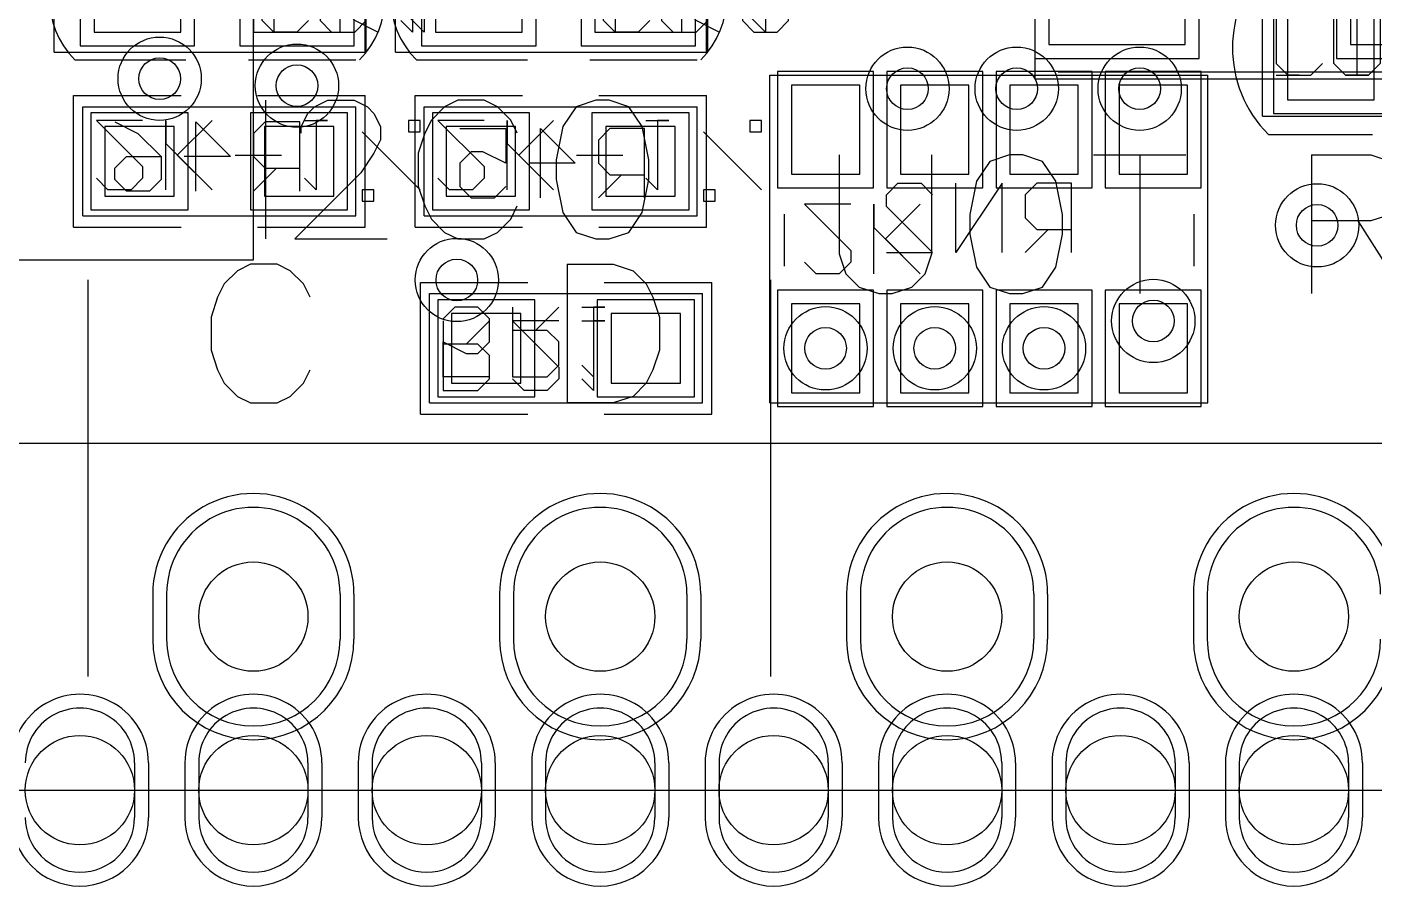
# Model space of a CAD drawing. Header units: millimetres. Extents: x 40.7 to 137.6, y 57.5 to 86.7.
# Drawn here: x 65.65 to 75.52, y 57.46 to 63.75 of the extents above; entities that cross this region are included whole.
import ezdxf

# ---------------------------------------------------------------- set-up
doc = ezdxf.new("R2010")
doc.units = ezdxf.units.MM
for name, color, linetype in [('BottomOverlay', 54, 'Continuous'), ('BottomPaste', 16, 'Continuous'), ('BottomSolder', 6, 'Continuous'), ('DrillDrawing', 1, 'Continuous'), ('Mechanical1', 6, 'Continuous'), ('Mechanical13', 56, 'Continuous'), ('Mechanical14', 56, 'Continuous'), ('Mechanical15', 56, 'Continuous'), ('Mechanical16', 56, 'Continuous'), ('MultiLayer', 9, 'Continuous'), ('PadHoleLayer', 156, 'Continuous'), ('TopOverlay', 2, 'Continuous'), ('TopPaste', 8, 'Continuous'), ('TopSolder', 216, 'Continuous'), ('ViaHoleLayer', 16, 'Continuous')]:
    doc.layers.add(name, color=color, linetype=linetype)

# ---------------------------------------------------------------- blocks, each defined once
blk = doc.blocks.new('SIP30_15_1_27_3')
at = {"layer": 'BottomSolder'}
for p, q in [((14.5034, 0.165), (14.5034, -0.165)), ((15.9766, 0.165), (15.9766, -0.165)), ((17.0434, 0.165), (17.0434, -0.165)), ((18.5166, 0.165), (18.5166, -0.165)), ((19.5834, 0.165), (19.5834, -0.165)), ((21.0566, 0.165), (21.0566, -0.165)), ((22.1234, 0.165), (22.1234, -0.165)), ((14.4716, -1.07), (14.4716, -1.47)), ((14.7384, -1.07), (14.7384, -1.47)), ((15.7416, -1.07), (15.7416, -1.47)), ((16.0084, -1.07), (16.0084, -1.47)), ((17.0116, -1.07), (17.0116, -1.47)), ((17.2784, -1.07), (17.2784, -1.47)), ((18.2816, -1.07), (18.2816, -1.47)), ((18.5484, -1.07), (18.5484, -1.47)), ((19.5516, -1.07), (19.5516, -1.47)), ((19.8184, -1.07), (19.8184, -1.47)), ((20.8216, -1.07), (20.8216, -1.47)), ((21.0884, -1.07), (21.0884, -1.47)), ((22.0916, -1.07), (22.0916, -1.47)), ((22.3584, -1.07), (22.3584, -1.47)), ((23.3616, -1.07), (23.3616, -1.47))]:
    blk.add_line(p, q, dxfattribs=at)
for centre, radius, start, end in [((15.24, 0.165), 0.7366, 360, 180), ((17.78, 0.165), 0.7366, 360, 180), ((20.32, 0.165), 0.7366, 360, 180), ((22.86, 0.165), 0.7366, 360, 180), ((15.24, -0.165), 0.7366, 180, 360), ((17.78, -0.165), 0.7366, 180, 360), ((20.32, -0.165), 0.7366, 180, 360), ((22.86, -0.165), 0.7366, 180, 360), ((13.97, -1.07), 0.5016, 360, 180), ((15.24, -1.07), 0.5016, 360, 180), ((16.51, -1.07), 0.5016, 360, 180), ((17.78, -1.07), 0.5016, 360, 180), ((19.05, -1.07), 0.5016, 360, 180), ((20.32, -1.07), 0.5016, 360, 180), ((21.59, -1.07), 0.5016, 360, 180), ((22.86, -1.07), 0.5016, 360, 180), ((13.97, -1.47), 0.5016, 180, 360), ((15.24, -1.47), 0.5016, 180, 360), ((16.51, -1.47), 0.5016, 180, 360), ((17.78, -1.47), 0.5016, 180, 360), ((19.05, -1.47), 0.5016, 180, 360), ((20.32, -1.47), 0.5016, 180, 360), ((21.59, -1.47), 0.5016, 180, 360), ((22.86, -1.47), 0.5016, 180, 360)]:
    blk.add_arc(centre, radius, start, end, dxfattribs=at)
at = {"layer": 'MultiLayer'}
for p, q in [((14.605, 0.165), (14.605, -0.165)), ((15.875, 0.165), (15.875, -0.165)), ((17.145, 0.165), (17.145, -0.165)), ((18.415, 0.165), (18.415, -0.165)), ((19.685, 0.165), (19.685, -0.165)), ((20.955, 0.165), (20.955, -0.165)), ((22.225, 0.165), (22.225, -0.165)), ((14.37, -1.07), (14.37, -1.47)), ((14.84, -1.07), (14.84, -1.47)), ((15.64, -1.07), (15.64, -1.47)), ((16.11, -1.07), (16.11, -1.47)), ((16.91, -1.07), (16.91, -1.47)), ((17.38, -1.07), (17.38, -1.47)), ((18.18, -1.07), (18.18, -1.47)), ((18.65, -1.07), (18.65, -1.47)), ((19.45, -1.07), (19.45, -1.47)), ((19.92, -1.07), (19.92, -1.47)), ((20.72, -1.07), (20.72, -1.47)), ((21.19, -1.07), (21.19, -1.47)), ((21.99, -1.07), (21.99, -1.47)), ((22.46, -1.07), (22.46, -1.47)), ((23.26, -1.07), (23.26, -1.47))]:
    blk.add_line(p, q, dxfattribs=at)
for centre, radius, start, end in [((15.24, 0.165), 0.635, 360, 180), ((17.78, 0.165), 0.635, 360, 180), ((20.32, 0.165), 0.635, 360, 180), ((22.86, 0.165), 0.635, 360, 180), ((15.24, -0.165), 0.635, 180, 360), ((17.78, -0.165), 0.635, 180, 360), ((20.32, -0.165), 0.635, 180, 360), ((22.86, -0.165), 0.635, 180, 360), ((13.97, -1.07), 0.4, 360, 180), ((15.24, -1.07), 0.4, 360, 180), ((16.51, -1.07), 0.4, 360, 180), ((17.78, -1.07), 0.4, 360, 180), ((19.05, -1.07), 0.4, 360, 180), ((20.32, -1.07), 0.4, 360, 180), ((21.59, -1.07), 0.4, 360, 180), ((22.86, -1.07), 0.4, 360, 180), ((13.97, -1.47), 0.4, 180, 360), ((15.24, -1.47), 0.4, 180, 360), ((16.51, -1.47), 0.4, 180, 360), ((17.78, -1.47), 0.4, 180, 360), ((19.05, -1.47), 0.4, 180, 360), ((20.32, -1.47), 0.4, 180, 360), ((21.59, -1.47), 0.4, 180, 360), ((22.86, -1.47), 0.4, 180, 360)]:
    blk.add_arc(centre, radius, start, end, dxfattribs=at)
at = {"layer": 'PadHoleLayer'}
for centre in [(15.24, 0), (17.78, 0), (20.32, 0), (22.86, 0), (13.97, -1.27), (15.24, -1.27), (16.51, -1.27), (17.78, -1.27), (19.05, -1.27), (20.32, -1.27), (21.59, -1.27), (22.86, -1.27)]:
    blk.add_circle(centre, 0.4, dxfattribs=at)
at = {"layer": 'TopOverlay'}
for p, q in [((-1.27, 1.27), (37, 1.27)), ((-1.27, -1.27), (37, -1.27))]:
    blk.add_line(p, q, dxfattribs=at)
at = {"layer": 'TopSolder'}
for p, q in [((14.5034, 0.165), (14.5034, -0.165)), ((15.9766, 0.165), (15.9766, -0.165)), ((17.0434, 0.165), (17.0434, -0.165)), ((18.5166, 0.165), (18.5166, -0.165)), ((19.5834, 0.165), (19.5834, -0.165)), ((21.0566, 0.165), (21.0566, -0.165)), ((22.1234, 0.165), (22.1234, -0.165)), ((14.4716, -1.07), (14.4716, -1.47)), ((14.7384, -1.07), (14.7384, -1.47)), ((15.7416, -1.07), (15.7416, -1.47)), ((16.0084, -1.07), (16.0084, -1.47)), ((17.0116, -1.07), (17.0116, -1.47)), ((17.2784, -1.07), (17.2784, -1.47)), ((18.2816, -1.07), (18.2816, -1.47)), ((18.5484, -1.07), (18.5484, -1.47)), ((19.5516, -1.07), (19.5516, -1.47)), ((19.8184, -1.07), (19.8184, -1.47)), ((20.8216, -1.07), (20.8216, -1.47)), ((21.0884, -1.07), (21.0884, -1.47)), ((22.0916, -1.07), (22.0916, -1.47)), ((22.3584, -1.07), (22.3584, -1.47)), ((23.3616, -1.07), (23.3616, -1.47))]:
    blk.add_line(p, q, dxfattribs=at)
for centre, radius, start, end in [((15.24, 0.165), 0.7366, 360, 180), ((17.78, 0.165), 0.7366, 360, 180), ((20.32, 0.165), 0.7366, 360, 180), ((22.86, 0.165), 0.7366, 360, 180), ((15.24, -0.165), 0.7366, 180, 360), ((17.78, -0.165), 0.7366, 180, 360), ((20.32, -0.165), 0.7366, 180, 360), ((22.86, -0.165), 0.7366, 180, 360), ((13.97, -1.07), 0.5016, 360, 180), ((15.24, -1.07), 0.5016, 360, 180), ((16.51, -1.07), 0.5016, 360, 180), ((17.78, -1.07), 0.5016, 360, 180), ((19.05, -1.07), 0.5016, 360, 180), ((20.32, -1.07), 0.5016, 360, 180), ((21.59, -1.07), 0.5016, 360, 180), ((22.86, -1.07), 0.5016, 360, 180), ((13.97, -1.47), 0.5016, 180, 360), ((15.24, -1.47), 0.5016, 180, 360), ((16.51, -1.47), 0.5016, 180, 360), ((17.78, -1.47), 0.5016, 180, 360), ((19.05, -1.47), 0.5016, 180, 360), ((20.32, -1.47), 0.5016, 180, 360), ((21.59, -1.47), 0.5016, 180, 360), ((22.86, -1.47), 0.5016, 180, 360)]:
    blk.add_arc(centre, radius, start, end, dxfattribs=at)
blk = doc.blocks.new('0402C_B_40')
at = {"layer": 'BottomOverlay'}
for p, q in [((0.3556, 0.4572), (-0.4318, 0.4572)), ((1.6256, 0.4572), (0.8128, 0.4572)), ((0.3302, -0.4572), (-0.4572, -0.4572)), ((1.6256, -0.4572), (0.8128, -0.4572))]:
    blk.add_line(p, q, dxfattribs=at)
for centre, start, end in [((0, 0), 135, 225), ((1.1684, 0), 315, 45)]:
    blk.add_arc(centre, 0.6466, start, end, dxfattribs=at)
at = {"layer": 'BottomPaste'}
for p, q in [((-0.3175, 0.254), (-0.3175, -0.254)), ((0.3175, 0.254), (-0.3175, 0.254)), ((0.3175, -0.254), (0.3175, 0.254)), ((0.8509, 0.254), (0.8509, -0.254)), ((1.4859, 0.254), (0.8509, 0.254)), ((1.4859, -0.254), (1.4859, 0.254)), ((-0.3175, -0.254), (0.3175, -0.254)), ((0.8509, -0.254), (1.4859, -0.254))]:
    blk.add_line(p, q, dxfattribs=at)
at = {"layer": 'BottomSolder'}
for p, q in [((-0.4191, 0.3556), (-0.4191, -0.3556)), ((0.4191, 0.3556), (-0.4191, 0.3556)), ((0.4191, -0.3556), (0.4191, 0.3556)), ((0.7493, 0.3556), (0.7493, -0.3556)), ((1.5875, 0.3556), (0.7493, 0.3556)), ((1.5875, -0.3556), (1.5875, 0.3556)), ((-0.4191, -0.3556), (0.4191, -0.3556)), ((0.7493, -0.3556), (1.5875, -0.3556))]:
    blk.add_line(p, q, dxfattribs=at)
at = {"layer": 'Mechanical14'}
for p, q in [((1.778, 0.4), (-0.508, 0.4)), ((-0.508, 0.4), (-0.508, -0.4)), ((1.778, 0.4), (1.778, -0.4)), ((-1.0156, 0.2538), (-1.1002, 0.1692)), ((-0.8463, 0.2538), (-1.0156, 0.2538)), ((-0.7617, 0.1692), (-0.8463, 0.2538)), ((-0.5924, 0.2538), (-0.4231, 0.1692)), ((-0.0846, 0.1692), (0.0001, 0.2538)), ((0.0001, 0.2538), (0.1694, 0.2538)), ((0.1694, 0.2538), (0.254, 0.1692)), ((-1.1002, 0.1692), (-1.1002, -0.1694)), ((-0.7617, -0.1694), (-0.7617, 0.1692)), ((-0.4231, 0.1692), (-0.2538, -0.0001)), ((0.254, 0.1692), (0.254, -0.1694)), ((-0.5924, -0.0847), (-0.5078, -0.0001)), ((-0.5924, -0.1694), (-0.5924, -0.0847)), ((-0.5078, -0.0001), (-0.2538, -0.0001)), ((-0.2538, -0.0001), (-0.2538, -0.1694)), ((-1.1002, -0.1694), (-1.0156, -0.254)), ((-0.8463, -0.254), (-0.7617, -0.1694)), ((-0.5078, -0.254), (-0.5924, -0.1694)), ((-0.2538, -0.1694), (-0.3385, -0.254)), ((0.0001, -0.254), (-0.0846, -0.1694)), ((0.254, -0.1694), (0.1694, -0.254)), ((-1.0156, -0.254), (-0.8463, -0.254)), ((-0.3385, -0.254), (-0.5078, -0.254)), ((0.1694, -0.254), (0.0001, -0.254)), ((1.778, -0.4), (-0.508, -0.4))]:
    blk.add_line(p, q, dxfattribs=at)
at = {"layer": 'Mechanical16'}
for p, q in [((-0.5, 0.4), (-0.5, -0.4)), ((1.778, 0.4), (-0.5, 0.4)), ((1.778, 0.4), (1.778, -0.4)), ((-0.931, -0.254), (-0.931, 0.2538)), ((-0.931, 0.2538), (-0.677, -0.0001)), ((-0.4231, 0.2538), (-0.5078, 0.1692)), ((-0.2538, 0.2538), (-0.4231, 0.2538)), ((-0.1692, 0.1692), (-0.2538, 0.2538)), ((0.1694, -0.254), (0.1694, 0.2538)), ((0.1694, 0.2538), (0.254, 0.1692)), ((-0.5078, 0.1692), (-0.5078, -0.1694)), ((-0.1692, -0.1694), (-0.1692, 0.1692)), ((-0.677, -0.0001), (-1.0156, -0.0001)), ((-0.5078, -0.1694), (-0.4231, -0.254)), ((-0.2538, -0.254), (-0.1692, -0.1694)), ((-0.4231, -0.254), (-0.2538, -0.254)), ((0.254, -0.254), (0.0847, -0.254)), ((0.0847, -0.254), (0.1694, -0.254)), ((1.778, -0.4), (-0.5, -0.4))]:
    blk.add_line(p, q, dxfattribs=at)
blk = doc.blocks.new('0402C_B_41')
at = {"layer": 'BottomOverlay'}
for p, q in [((0.3556, 0.4572), (-0.4318, 0.4572)), ((1.6256, 0.4572), (0.8128, 0.4572)), ((0.3302, -0.4572), (-0.4572, -0.4572)), ((1.6256, -0.4572), (0.8128, -0.4572))]:
    blk.add_line(p, q, dxfattribs=at)
for centre, start, end in [((0, 0), 135, 225), ((1.1684, 0), 315, 45)]:
    blk.add_arc(centre, 0.6466, start, end, dxfattribs=at)
at = {"layer": 'BottomPaste'}
for p, q in [((-0.3175, 0.254), (-0.3175, -0.254)), ((0.3175, 0.254), (-0.3175, 0.254)), ((0.3175, -0.254), (0.3175, 0.254)), ((0.8509, 0.254), (0.8509, -0.254)), ((1.4859, 0.254), (0.8509, 0.254)), ((1.4859, -0.254), (1.4859, 0.254)), ((-0.3175, -0.254), (0.3175, -0.254)), ((0.8509, -0.254), (1.4859, -0.254))]:
    blk.add_line(p, q, dxfattribs=at)
at = {"layer": 'BottomSolder'}
for p, q in [((-0.4191, 0.3556), (-0.4191, -0.3556)), ((0.4191, 0.3556), (-0.4191, 0.3556)), ((0.4191, -0.3556), (0.4191, 0.3556)), ((0.7493, 0.3556), (0.7493, -0.3556)), ((1.5875, 0.3556), (0.7493, 0.3556)), ((1.5875, -0.3556), (1.5875, 0.3556)), ((-0.4191, -0.3556), (0.4191, -0.3556)), ((0.7493, -0.3556), (1.5875, -0.3556))]:
    blk.add_line(p, q, dxfattribs=at)
at = {"layer": 'Mechanical14'}
for p, q in [((-0.508, 0.4), (-0.508, -0.4)), ((1.778, 0.4), (-0.508, 0.4)), ((1.778, 0.4), (1.778, -0.4)), ((-0.8463, -0.254), (-0.8463, 0.2538)), ((-0.8463, 0.2538), (-0.7617, 0.1692)), ((-0.5924, 0.2538), (-0.4231, 0.1692)), ((-0.0846, 0.1692), (0.0001, 0.2538)), ((0.0001, 0.2538), (0.1694, 0.2538)), ((0.1694, 0.2538), (0.254, 0.1692)), ((-0.4231, 0.1692), (-0.2538, -0.0001)), ((0.254, 0.1692), (0.254, -0.1694)), ((-0.5924, -0.0847), (-0.5078, -0.0001)), ((-0.5924, -0.1694), (-0.5924, -0.0847)), ((-0.5078, -0.0001), (-0.2538, -0.0001)), ((-0.2538, -0.0001), (-0.2538, -0.1694)), ((-0.5078, -0.254), (-0.5924, -0.1694)), ((-0.2538, -0.1694), (-0.3385, -0.254)), ((0.0001, -0.254), (-0.0846, -0.1694)), ((0.254, -0.1694), (0.1694, -0.254)), ((-0.7617, -0.254), (-0.9309, -0.254)), ((-0.9309, -0.254), (-0.8463, -0.254)), ((-0.3385, -0.254), (-0.5078, -0.254)), ((0.1694, -0.254), (0.0001, -0.254)), ((1.778, -0.4), (-0.508, -0.4))]:
    blk.add_line(p, q, dxfattribs=at)
at = {"layer": 'Mechanical16'}
for p, q in [((1.778, 0.4), (-0.5, 0.4)), ((-0.5, 0.4), (-0.5, -0.4)), ((1.778, 0.4), (1.778, -0.4)), ((-0.931, -0.254), (-0.931, 0.2538)), ((-0.931, 0.2538), (-0.677, -0.0001)), ((-0.4231, 0.2538), (-0.5078, 0.1692)), ((-0.2538, 0.2538), (-0.4231, 0.2538)), ((-0.1692, 0.1692), (-0.2538, 0.2538)), ((0.1694, -0.254), (0.1694, 0.2538)), ((0.1694, 0.2538), (0.254, 0.1692)), ((-0.5078, 0.1692), (-0.5078, -0.1694)), ((-0.1692, -0.1694), (-0.1692, 0.1692)), ((-0.677, -0.0001), (-1.0156, -0.0001)), ((-0.5078, -0.1694), (-0.4231, -0.254)), ((-0.2538, -0.254), (-0.1692, -0.1694)), ((-0.4231, -0.254), (-0.2538, -0.254)), ((0.254, -0.254), (0.0847, -0.254)), ((0.0847, -0.254), (0.1694, -0.254)), ((1.778, -0.4), (-0.5, -0.4))]:
    blk.add_line(p, q, dxfattribs=at)
blk = doc.blocks.new('0402R_B_53')
at = {"layer": 'BottomOverlay'}
for p, q in [((-1.0668, -0.4826), (-1.0668, 0.4826)), ((-1.0668, 0.4826), (-0.2794, 0.4826)), ((0.2794, 0.4826), (1.0668, 0.4826)), ((1.0668, -0.4826), (1.0668, 0.4826)), ((-1.0668, -0.4826), (-0.2794, -0.4826)), ((0.2794, -0.4826), (1.0668, -0.4826))]:
    blk.add_line(p, q, dxfattribs=at)
at = {"layer": 'BottomPaste'}
for p, q in [((-0.8382, 0.254), (-0.8382, -0.254)), ((-0.3302, 0.254), (-0.8382, 0.254)), ((-0.3302, -0.254), (-0.3302, 0.254)), ((0.3302, 0.254), (0.3302, -0.254)), ((0.8382, 0.254), (0.3302, 0.254)), ((0.8382, -0.254), (0.8382, 0.254)), ((-0.8382, -0.254), (-0.3302, -0.254)), ((0.3302, -0.254), (0.8382, -0.254))]:
    blk.add_line(p, q, dxfattribs=at)
at = {"layer": 'BottomSolder'}
for p, q in [((-0.9398, 0.3556), (-0.9398, -0.3556)), ((-0.2286, 0.3556), (-0.9398, 0.3556)), ((-0.2286, -0.3556), (-0.2286, 0.3556)), ((0.2286, 0.3556), (0.2286, -0.3556)), ((0.9398, 0.3556), (0.2286, 0.3556)), ((0.9398, -0.3556), (0.9398, 0.3556)), ((-0.9398, -0.3556), (-0.2286, -0.3556)), ((0.2286, -0.3556), (0.9398, -0.3556))]:
    blk.add_line(p, q, dxfattribs=at)
at = {"layer": 'Mechanical14'}
for p, q in [((-1, 0.4), (1, 0.4)), ((-1, -0.4), (-1, 0.4)), ((1, -0.4), (1, 0.4)), ((-0.74, 0.2394), (-0.4015, 0.2394)), ((-0.4015, 0.2394), (-0.4015, -0.0145)), ((-0.1475, -0.2684), (-0.1475, 0.2394)), ((-0.1475, 0.2394), (0.1064, -0.0145)), ((0.3603, 0.2394), (0.2756, 0.1548)), ((0.6142, 0.2394), (0.3603, 0.2394)), ((0.6142, -0.2684), (0.6142, 0.2394)), ((0.2756, 0.1548), (0.2756, -0.0145)), ((-0.6554, 0.0702), (-0.74, -0.0145)), ((-0.5707, 0.0702), (-0.6554, 0.0702)), ((-0.4015, -0.0145), (-0.5707, 0.0702)), ((-0.74, -0.0145), (-0.74, -0.1838)), ((0.1064, -0.0145), (-0.2322, -0.0145)), ((0.2756, -0.0145), (0.3603, -0.0991)), ((-0.74, -0.1838), (-0.6554, -0.2684)), ((-0.4861, -0.2684), (-0.4015, -0.1838)), ((0.4449, -0.0991), (0.2756, -0.2684)), ((0.3603, -0.0991), (0.6142, -0.0991)), ((-0.6554, -0.2684), (-0.4861, -0.2684)), ((-1, -0.4), (1, -0.4))]:
    blk.add_line(p, q, dxfattribs=at)
at = {"layer": 'Mechanical16'}
for p, q in [((-1, -0.4), (-1, 0.4)), ((-1, 0.4), (1, 0.4)), ((1, -0.4), (1, 0.4)), ((-0.5614, 0.3), (-0.9, 0.3)), ((-0.9, 0.3), (-0.5614, -0.0386)), ((-0.3922, -0.2078), (-0.3922, 0.3)), ((-0.3922, 0.3), (-0.3922, 0.1307)), ((-0.3075, 0.0461), (-0.0536, 0.3)), ((0.6235, 0.3), (0.7928, 0.3)), ((0.7928, 0.3), (0.7081, 0.3)), ((0.7081, 0.3), (0.7081, -0.2078)), ((1.3853, 0.3), (1.3853, 0.2154)), ((1.4699, 0.3), (1.3853, 0.3)), ((1.4699, 0.2154), (1.4699, 0.3)), ((1.0467, 0.2154), (1.4699, -0.2078)), ((1.3853, 0.2154), (1.4699, 0.2154)), ((-0.3922, 0.1307), (-0.0536, -0.2078)), ((-0.0536, -0.2078), (-0.3075, 0.0461)), ((0.1157, 0.0461), (0.4542, 0.0461)), ((-0.5614, -0.0386), (-0.5614, -0.1232)), ((-0.8154, -0.2078), (-0.9, -0.1232)), ((-0.5614, -0.1232), (-0.6461, -0.2078)), ((0.7081, -0.2078), (0.6235, -0.1232)), ((-0.6461, -0.2078), (-0.8154, -0.2078)), ((1.0467, -0.2078), (1.0467, -0.2925)), ((1.1313, -0.2078), (1.0467, -0.2078)), ((1.0467, -0.2925), (1.1313, -0.2925)), ((1.1313, -0.2925), (1.1313, -0.2078)), ((-1, -0.4), (1, -0.4))]:
    blk.add_line(p, q, dxfattribs=at)
blk = doc.blocks.new('0402R_B_54')
at = {"layer": 'BottomOverlay'}
for p, q in [((-1.0668, 0.4826), (-0.2794, 0.4826)), ((-1.0668, -0.4826), (-1.0668, 0.4826)), ((0.2794, 0.4826), (1.0668, 0.4826)), ((1.0668, -0.4826), (1.0668, 0.4826)), ((-1.0668, -0.4826), (-0.2794, -0.4826)), ((0.2794, -0.4826), (1.0668, -0.4826))]:
    blk.add_line(p, q, dxfattribs=at)
at = {"layer": 'BottomPaste'}
for p, q in [((-0.8382, 0.254), (-0.8382, -0.254)), ((-0.3302, 0.254), (-0.8382, 0.254)), ((-0.3302, -0.254), (-0.3302, 0.254)), ((0.3302, 0.254), (0.3302, -0.254)), ((0.8382, 0.254), (0.3302, 0.254)), ((0.8382, -0.254), (0.8382, 0.254)), ((-0.8382, -0.254), (-0.3302, -0.254)), ((0.3302, -0.254), (0.8382, -0.254))]:
    blk.add_line(p, q, dxfattribs=at)
at = {"layer": 'BottomSolder'}
for p, q in [((-0.9398, 0.3556), (-0.9398, -0.3556)), ((-0.2286, 0.3556), (-0.9398, 0.3556)), ((-0.2286, -0.3556), (-0.2286, 0.3556)), ((0.2286, 0.3556), (0.2286, -0.3556)), ((0.9398, 0.3556), (0.2286, 0.3556)), ((0.9398, -0.3556), (0.9398, 0.3556)), ((-0.9398, -0.3556), (-0.2286, -0.3556)), ((0.2286, -0.3556), (0.9398, -0.3556))]:
    blk.add_line(p, q, dxfattribs=at)
at = {"layer": 'Mechanical14'}
for p, q in [((-1, -0.4), (-1, 0.4)), ((-1, 0.4), (1, 0.4)), ((1, -0.4), (1, 0.4)), ((-0.765, 0.2894), (-0.5957, 0.2048)), ((-0.5957, 0.2048), (-0.4265, 0.0355)), ((-0.1725, -0.2184), (-0.1725, 0.2894)), ((-0.1725, 0.2894), (0.0814, 0.0355)), ((0.3353, 0.2894), (0.2506, 0.2048)), ((0.2506, 0.2048), (0.2506, 0.0355)), ((0.5892, 0.2894), (0.3353, 0.2894)), ((0.5892, -0.2184), (0.5892, 0.2894)), ((-0.765, -0.0491), (-0.6804, 0.0355)), ((-0.6804, 0.0355), (-0.4265, 0.0355)), ((-0.4265, 0.0355), (-0.4265, -0.1338)), ((0.0814, 0.0355), (-0.2572, 0.0355)), ((0.2506, 0.0355), (0.3353, -0.0491)), ((-0.765, -0.1338), (-0.765, -0.0491)), ((0.4199, -0.0491), (0.2506, -0.2184)), ((0.3353, -0.0491), (0.5892, -0.0491)), ((-0.6804, -0.2184), (-0.765, -0.1338)), ((-0.4265, -0.1338), (-0.5111, -0.2184)), ((-0.5111, -0.2184), (-0.6804, -0.2184)), ((-1, -0.4), (1, -0.4))]:
    blk.add_line(p, q, dxfattribs=at)
at = {"layer": 'Mechanical16'}
for p, q in [((-1, 0.4), (1, 0.4)), ((-1, -0.4), (-1, 0.4)), ((1, -0.4), (1, 0.4)), ((-0.5614, 0.3), (-0.9, 0.3)), ((-0.9, 0.3), (-0.5614, -0.0386)), ((-0.3922, -0.2078), (-0.3922, 0.3)), ((-0.3922, 0.3), (-0.3922, 0.1307)), ((-0.3075, 0.0461), (-0.0536, 0.3)), ((0.6235, 0.3), (0.7928, 0.3)), ((0.7928, 0.3), (0.7081, 0.3)), ((0.7081, 0.3), (0.7081, -0.2078)), ((1.3853, 0.3), (1.3853, 0.2154)), ((1.4699, 0.3), (1.3853, 0.3)), ((1.4699, 0.2154), (1.4699, 0.3)), ((1.0467, 0.2154), (1.4699, -0.2078)), ((1.3853, 0.2154), (1.4699, 0.2154)), ((-0.3922, 0.1307), (-0.0536, -0.2078)), ((-0.0536, -0.2078), (-0.3075, 0.0461)), ((0.1157, 0.0461), (0.4542, 0.0461)), ((-0.5614, -0.0386), (-0.5614, -0.1232)), ((-0.8154, -0.2078), (-0.9, -0.1232)), ((-0.5614, -0.1232), (-0.6461, -0.2078)), ((0.7081, -0.2078), (0.6235, -0.1232)), ((-0.6461, -0.2078), (-0.8154, -0.2078)), ((1.0467, -0.2078), (1.0467, -0.2925)), ((1.1313, -0.2078), (1.0467, -0.2078)), ((1.0467, -0.2925), (1.1313, -0.2925)), ((1.1313, -0.2925), (1.1313, -0.2078)), ((-1, -0.4), (1, -0.4))]:
    blk.add_line(p, q, dxfattribs=at)
blk = doc.blocks.new('NR3015_B_72')
at = {"layer": 'BottomOverlay'}
for p, q in [((-0.4318, 1.5494), (2.667, 1.5494)), ((-0.4318, -1.5494), (2.667, -1.5494))]:
    blk.add_line(p, q, dxfattribs=at)
at = {"layer": 'BottomPaste'}
for p, q in [((0.5, 1.35), (-0.5, 1.35)), ((-0.5, 1.35), (-0.5, -1.35)), ((0.5, -1.35), (0.5, 1.35)), ((2.7098, 1.35), (1.7098, 1.35)), ((1.7098, 1.35), (1.7098, -1.35)), ((2.7098, -1.35), (2.7098, 1.35)), ((-0.5, -1.35), (0.5, -1.35)), ((1.7098, -1.35), (2.7098, -1.35))]:
    blk.add_line(p, q, dxfattribs=at)
at = {"layer": 'BottomSolder'}
for p, q in [((0.6016, 1.4516), (-0.6016, 1.4516)), ((-0.6016, 1.4516), (-0.6016, -1.4516)), ((0.6016, -1.4516), (0.6016, 1.4516)), ((2.8114, 1.4516), (1.6082, 1.4516)), ((1.6082, 1.4516), (1.6082, -1.4516)), ((2.8114, -1.4516), (2.8114, 1.4516)), ((-0.6016, -1.4516), (0.6016, -1.4516)), ((1.6082, -1.4516), (2.8114, -1.4516))]:
    blk.add_line(p, q, dxfattribs=at)
at = {"layer": 'Mechanical14'}
for p, q in [((-0.6, -1.6), (-0.6, 1.6)), ((-0.6, 1.6), (2.8, 1.6)), ((2.8, -1.6), (2.8, 1.6)), ((0.7786, 0.3346), (0.694, 0.25)), ((0.9479, 0.3346), (0.7786, 0.3346)), ((1.0326, 0.25), (0.9479, 0.3346)), ((1.5404, 0.3346), (1.5404, -0.1732)), ((0.694, 0.25), (0.694, 0.1654)), ((0.694, 0.1654), (0.7786, 0.0807)), ((0.7786, 0.0807), (0.694, -0.0039)), ((0.7786, 0.0807), (0.8633, 0.0807)), ((0.8633, 0.0807), (0.7786, 0.0807)), ((0.694, -0.0039), (0.694, -0.0886)), ((0.694, -0.0886), (0.7786, -0.1732)), ((0.9479, -0.1732), (1.0326, -0.0886)), ((0.7786, -0.1732), (0.9479, -0.1732)), ((1.5404, -0.1732), (1.2018, -0.1732)), ((-0.6, -1.6), (2.8, -1.6))]:
    blk.add_line(p, q, dxfattribs=at)
at = {"layer": 'Mechanical16'}
for p, q in [((-0.6, 1.6), (2.8, 1.6)), ((-0.6, -1.6), (-0.6, 1.6)), ((2.8, -1.6), (2.8, 1.6)), ((0.0846, 0.254), (-0.254, 0.254)), ((-0.254, 0.254), (0.0846, -0.0846)), ((0.2538, 0.254), (0.2538, 0.1694)), ((0.3385, 0.254), (0.2538, 0.254)), ((0.3385, 0.1694), (0.3385, 0.254)), ((1.0156, 0.254), (0.677, 0.254)), ((0.677, 0.254), (1.0156, -0.0846)), ((1.1849, 0.1694), (1.2695, 0.254)), ((1.2695, 0.254), (1.5234, 0.254)), ((1.5234, 0.254), (1.5234, -0.0846)), ((1.6927, -0.2538), (1.6927, 0.254)), ((1.6927, 0.254), (1.6927, 0.0001)), ((2.0313, -0.2538), (2.0313, 0.254)), ((2.7084, -0.2538), (2.7084, 0.254)), ((2.7084, 0.254), (2.9623, 0.254)), ((2.9623, 0.254), (3.0469, 0.1694)), ((3.2162, 0.1694), (3.3008, 0.254)), ((3.3008, 0.254), (3.4701, 0.254)), ((3.4701, 0.254), (3.5548, 0.1694)), ((3.724, 0.254), (3.724, -0.2538)), ((3.8933, 0.0847), (4.0626, 0.254)), ((4.4858, 0.254), (4.2319, 0.0001)), ((4.8244, 0.254), (4.7397, 0.1694)), ((4.9936, 0.254), (4.8244, 0.254)), ((5.0783, 0.1694), (4.9936, 0.254)), ((5.2475, 0.254), (5.2475, 0.1694)), ((5.3322, 0.254), (5.2475, 0.254)), ((5.3322, 0.1694), (5.3322, 0.254)), ((5.6707, 0.254), (5.84, 0.254)), ((5.84, 0.254), (5.7554, 0.254)), ((5.7554, 0.254), (5.7554, -0.2538)), ((6.0939, 0.254), (6.0939, -0.2538)), ((6.2632, 0.0847), (6.4325, 0.254)), ((7.1096, 0.254), (7.2789, 0.254)), ((7.2789, 0.254), (7.1943, 0.254)), ((7.1943, 0.254), (7.1943, -0.2538)), ((7.5328, 0.254), (7.5328, 0.1694)), ((7.6174, 0.254), (7.5328, 0.254)), ((7.6174, 0.1694), (7.6174, 0.254)), ((8.0406, 0.254), (7.956, 0.1694)), ((8.2099, 0.254), (8.0406, 0.254)), ((8.2946, 0.1694), (8.2099, 0.254)), ((8.4638, 0.254), (8.4638, -0.0846)), ((8.8024, -0.0846), (8.8024, 0.254)), ((8.8024, 0.254), (8.8024, 0.0001)), ((0.2538, 0.1694), (0.3385, 0.1694)), ((1.1849, -0.0846), (1.1849, 0.1694)), ((3.0469, 0.1694), (3.0469, -0.1692)), ((3.2162, -0.1692), (3.2162, 0.1694)), ((4.7397, 0.1694), (4.7397, -0.1692)), ((5.0783, -0.1692), (5.0783, 0.1694)), ((5.2475, 0.1694), (5.3322, 0.1694)), ((7.5328, 0.1694), (7.6174, 0.1694)), ((8.2946, 0.0001), (8.2946, 0.1694)), ((1.6927, 0.0001), (2.0313, 0.0001)), ((2.0313, 0.0001), (2.0313, -0.2538)), ((2.2005, 0.0001), (2.5391, 0.0001)), ((3.978, 0.0847), (3.724, 0.0847)), ((4.0626, 0.0001), (3.978, 0.0847)), ((4.0626, -0.1692), (4.0626, 0.0001)), ((4.2319, 0.0001), (4.4858, -0.2538)), ((6.3479, 0.0847), (6.0939, 0.0847)), ((6.4325, 0.0001), (6.3479, 0.0847)), ((6.4325, -0.1692), (6.4325, 0.0001)), ((6.6018, 0.0001), (6.9403, 0.0001)), ((7.956, -0.2538), (7.956, 0.0001)), ((7.956, 0.0001), (8.1253, -0.0846)), ((8.2099, -0.0846), (8.2946, 0.0001)), ((8.8024, 0.0001), (8.4638, 0.0001)), ((0.0846, -0.0846), (0.0846, -0.1692)), ((1.0156, -0.0846), (1.0156, -0.1692)), ((8.1253, -0.0846), (8.2099, -0.0846)), ((8.4638, -0.0846), (8.6331, -0.2538)), ((8.6331, -0.2538), (8.8024, -0.0846)), ((-0.1694, -0.2538), (-0.254, -0.1692)), ((0.0846, -0.1692), (-0.0001, -0.2538)), ((0.7617, -0.2538), (0.677, -0.1692)), ((1.0156, -0.1692), (0.931, -0.2538)), ((3.0469, -0.1692), (2.9623, -0.2538)), ((3.3008, -0.2538), (3.2162, -0.1692)), ((3.5548, -0.1692), (3.4701, -0.2538)), ((3.978, -0.2538), (4.0626, -0.1692)), ((4.7397, -0.1692), (4.8244, -0.2538)), ((4.9936, -0.2538), (5.0783, -0.1692)), ((5.7554, -0.2538), (5.6707, -0.1692)), ((6.3479, -0.2538), (6.4325, -0.1692)), ((7.1943, -0.2538), (7.1096, -0.1692)), ((-0.0001, -0.2538), (-0.1694, -0.2538)), ((0.931, -0.2538), (0.7617, -0.2538)), ((2.9623, -0.2538), (2.7084, -0.2538)), ((3.4701, -0.2538), (3.3008, -0.2538)), ((3.724, -0.2538), (3.978, -0.2538)), ((4.8244, -0.2538), (4.9936, -0.2538)), ((6.0939, -0.2538), (6.3479, -0.2538)), ((8.2946, -0.2538), (7.956, -0.2538)), ((-0.6, -1.6), (2.8, -1.6))]:
    blk.add_line(p, q, dxfattribs=at)
blk = doc.blocks.new('0402R_B_76')
at = {"layer": 'BottomOverlay'}
for p, q in [((-0.2794, 0.4826), (-1.0668, 0.4826)), ((-1.0668, 0.4826), (-1.0668, -0.4826)), ((1.0668, 0.4826), (0.2794, 0.4826)), ((1.0668, 0.4826), (1.0668, -0.4826)), ((-0.2794, -0.4826), (-1.0668, -0.4826)), ((1.0668, -0.4826), (0.2794, -0.4826))]:
    blk.add_line(p, q, dxfattribs=at)
at = {"layer": 'BottomPaste'}
for p, q in [((-0.8382, 0.254), (-0.8382, -0.254)), ((-0.3302, 0.254), (-0.8382, 0.254)), ((-0.3302, -0.254), (-0.3302, 0.254)), ((0.3302, 0.254), (0.3302, -0.254)), ((0.8382, 0.254), (0.3302, 0.254)), ((0.8382, -0.254), (0.8382, 0.254)), ((-0.8382, -0.254), (-0.3302, -0.254)), ((0.3302, -0.254), (0.8382, -0.254))]:
    blk.add_line(p, q, dxfattribs=at)
at = {"layer": 'BottomSolder'}
for p, q in [((-0.9398, 0.3556), (-0.9398, -0.3556)), ((-0.2286, 0.3556), (-0.9398, 0.3556)), ((-0.2286, -0.3556), (-0.2286, 0.3556)), ((0.2286, 0.3556), (0.2286, -0.3556)), ((0.9398, 0.3556), (0.2286, 0.3556)), ((0.9398, -0.3556), (0.9398, 0.3556)), ((-0.9398, -0.3556), (-0.2286, -0.3556)), ((0.2286, -0.3556), (0.9398, -0.3556))]:
    blk.add_line(p, q, dxfattribs=at)
at = {"layer": 'Mechanical14'}
for p, q in [((-1, 0.4), (-1, -0.4)), ((1, 0.4), (-1, 0.4)), ((1, 0.4), (1, -0.4)), ((-0.2003, -0.2), (-0.2003, 0.3078)), ((-0.2003, 0.3078), (-0.1157, 0.2232)), ((0.0536, 0.2232), (0.1382, 0.3078)), ((0.1382, 0.3078), (0.3075, 0.3078)), ((0.3075, 0.3078), (0.3922, 0.2232)), ((0.6461, 0.3078), (0.5614, 0.2232)), ((0.9, 0.3078), (0.6461, 0.3078)), ((0.9, -0.2), (0.9, 0.3078)), ((0.0536, 0.1386), (0.0536, 0.2232)), ((0.5614, 0.2232), (0.5614, 0.0539)), ((0.3922, -0.2), (0.0536, 0.1386)), ((0.5614, 0.0539), (0.6461, -0.0307)), ((0.7307, -0.0307), (0.5614, -0.2)), ((0.6461, -0.0307), (0.9, -0.0307)), ((-0.1157, -0.2), (-0.2849, -0.2)), ((-0.2849, -0.2), (-0.2003, -0.2)), ((0.0536, -0.2), (0.3922, -0.2)), ((1, -0.4), (-1, -0.4))]:
    blk.add_line(p, q, dxfattribs=at)
at = {"layer": 'Mechanical16'}
for p, q in [((1, 0.4), (-1, 0.4)), ((-1, 0.4), (-1, -0.4)), ((1, 0.4), (1, -0.4)), ((-0.2003, -0.3), (-0.2003, 0.2078)), ((-0.2003, 0.2078), (-0.1157, 0.1232)), ((0.1382, 0.2078), (0.0536, 0.1232)), ((0.3922, 0.2078), (0.1382, 0.2078)), ((0.3922, -0.3), (0.3922, 0.2078)), ((0.5614, 0.2078), (0.9, 0.2078)), ((0.9, 0.2078), (0.9, -0.0461)), ((0.0536, 0.1232), (0.0536, -0.0461)), ((0.6461, 0.0386), (0.5614, -0.0461)), ((0.7307, 0.0386), (0.6461, 0.0386)), ((0.9, -0.0461), (0.7307, 0.0386)), ((0.0536, -0.0461), (0.1382, -0.1307)), ((0.5614, -0.0461), (0.5614, -0.2154)), ((0.2229, -0.1307), (0.0536, -0.3)), ((0.1382, -0.1307), (0.3922, -0.1307)), ((0.5614, -0.2154), (0.6461, -0.3)), ((0.8154, -0.3), (0.9, -0.2154)), ((-0.1157, -0.3), (-0.2849, -0.3)), ((-0.2849, -0.3), (-0.2003, -0.3)), ((0.6461, -0.3), (0.8154, -0.3)), ((1, -0.4), (-1, -0.4))]:
    blk.add_line(p, q, dxfattribs=at)
blk = doc.blocks.new('0603C_94')
at = {"layer": 'Mechanical13'}
for p, q in [((-0.5, -0.5), (-0.5, 0.5)), ((-0.5, 0.5), (2.2, 0.5)), ((2.2, -0.5), (2.2, 0.5)), ((-0.3154, 0.3078), (-0.4, 0.2232)), ((-0.1461, 0.3078), (-0.3154, 0.3078)), ((-0.0614, 0.2232), (-0.1461, 0.3078)), ((0.1925, 0.3078), (0.1078, 0.2232)), ((0.1925, -0.2), (0.1925, 0.3078)), ((0.531, 0.2232), (0.6157, 0.3078)), ((0.6157, 0.3078), (0.785, 0.3078)), ((0.785, 0.3078), (0.8696, 0.2232)), ((-0.4, 0.2232), (-0.4, -0.1154)), ((0.531, -0.1154), (0.531, 0.2232)), ((0.8696, 0.2232), (0.8696, -0.1154)), ((-0.4, -0.1154), (-0.3154, -0.2)), ((-0.1461, -0.2), (-0.0614, -0.1154)), ((0.6157, -0.2), (0.531, -0.1154)), ((0.8696, -0.1154), (0.785, -0.2)), ((-0.3154, -0.2), (-0.1461, -0.2)), ((0.1078, -0.2), (0.2771, -0.2)), ((0.2771, -0.2), (0.1925, -0.2)), ((0.785, -0.2), (0.6157, -0.2)), ((-0.5, -0.5), (2.2, -0.5))]:
    blk.add_line(p, q, dxfattribs=at)
at = {"layer": 'Mechanical15'}
for p, q in [((-0.5, -0.5), (-0.5, 0.5)), ((-0.5, 0.5), (2.2, 0.5)), ((2.2, -0.5), (2.2, 0.5)), ((-0.3154, 0.3078), (-0.4, 0.2232)), ((-0.3154, -0.2), (-0.3154, 0.3078)), ((0.0232, 0.2232), (0.1078, 0.3078)), ((0.1078, 0.3078), (0.2771, 0.3078)), ((0.2771, 0.3078), (0.3618, 0.2232)), ((0.0232, -0.1154), (0.0232, 0.2232)), ((0.3618, 0.2232), (0.3618, -0.1154)), ((0.531, 0.1386), (0.531, -0.1154)), ((0.8696, -0.2), (0.8696, 0.1386)), ((0.1078, -0.2), (0.0232, -0.1154)), ((0.3618, -0.1154), (0.2771, -0.2)), ((0.531, -0.1154), (0.6157, -0.2)), ((-0.4, -0.2), (-0.2307, -0.2)), ((-0.2307, -0.2), (-0.3154, -0.2)), ((0.2771, -0.2), (0.1078, -0.2)), ((0.6157, -0.2), (0.8696, -0.2)), ((-0.5, -0.5), (2.2, -0.5))]:
    blk.add_line(p, q, dxfattribs=at)
at = {"layer": 'TopOverlay'}
for p, q in [((-0.4572, 0.635), (0.3048, 0.635)), ((1.3208, 0.635), (2.0828, 0.635)), ((-0.4572, -0.635), (0.3048, -0.635)), ((1.3208, -0.635), (2.0828, -0.635))]:
    blk.add_line(p, q, dxfattribs=at)
for centre, start, end in [((0.1778, 0), 135, 225), ((1.4478, 0), 315, 45)]:
    blk.add_arc(centre, 0.898, start, end, dxfattribs=at)
at = {"layer": 'TopPaste'}
for p, q in [((-0.3175, 0.381), (-0.3175, -0.381)), ((0.3175, 0.381), (-0.3175, 0.381)), ((0.3175, -0.381), (0.3175, 0.381)), ((1.3081, 0.381), (1.3081, -0.381)), ((1.9431, 0.381), (1.3081, 0.381)), ((1.9431, -0.381), (1.9431, 0.381)), ((-0.3175, -0.381), (0.3175, -0.381)), ((1.3081, -0.381), (1.9431, -0.381))]:
    blk.add_line(p, q, dxfattribs=at)
at = {"layer": 'TopSolder'}
for p, q in [((-0.4191, 0.4826), (-0.4191, -0.4826)), ((0.4191, 0.4826), (-0.4191, 0.4826)), ((0.4191, -0.4826), (0.4191, 0.4826)), ((1.2065, 0.4826), (1.2065, -0.4826)), ((2.0447, 0.4826), (1.2065, 0.4826)), ((2.0447, -0.4826), (2.0447, 0.4826)), ((-0.4191, -0.4826), (0.4191, -0.4826)), ((1.2065, -0.4826), (2.0447, -0.4826))]:
    blk.add_line(p, q, dxfattribs=at)
blk = doc.blocks.new('ELQFP128_107')
at = {"layer": 'Mechanical15'}
for p, q in [((8.675, -8.675), (8.675, 8.675)), ((-8.675, -8.675), (8.675, -8.675))]:
    blk.add_line(p, q, dxfattribs=at)
blk = doc.blocks.new('YC164_B_108')
at = {"layer": 'BottomOverlay'}
for p, q in [((-0.3, 0.6), (-0.3, 0.981)), ((2.7, 0.6), (2.7, 0.981))]:
    blk.add_line(p, q, dxfattribs=at)
at = {"layer": 'BottomPaste'}
for p, q in [((0.25, 1.925), (-0.25, 1.925)), ((-0.25, 1.925), (-0.25, 1.275)), ((0.25, 1.275), (0.25, 1.925)), ((1.05, 1.925), (0.55, 1.925)), ((0.55, 1.925), (0.55, 1.275)), ((1.05, 1.275), (1.05, 1.925)), ((1.85, 1.925), (1.35, 1.925)), ((1.35, 1.925), (1.35, 1.275)), ((1.85, 1.275), (1.85, 1.925)), ((2.65, 1.925), (2.15, 1.925)), ((2.15, 1.925), (2.15, 1.275)), ((2.65, 1.275), (2.65, 1.925)), ((-0.25, 1.275), (0.25, 1.275)), ((0.55, 1.275), (1.05, 1.275)), ((1.35, 1.275), (1.85, 1.275)), ((2.15, 1.275), (2.65, 1.275)), ((0.25, 0.325), (-0.25, 0.325)), ((-0.25, 0.325), (-0.25, -0.325)), ((0.25, -0.325), (0.25, 0.325)), ((1.05, 0.325), (0.55, 0.325)), ((0.55, 0.325), (0.55, -0.325)), ((1.05, -0.325), (1.05, 0.325)), ((1.85, 0.325), (1.35, 0.325)), ((1.35, 0.325), (1.35, -0.325)), ((1.85, -0.325), (1.85, 0.325)), ((2.65, 0.325), (2.15, 0.325)), ((2.15, 0.325), (2.15, -0.325)), ((2.65, -0.325), (2.65, 0.325)), ((-0.25, -0.325), (0.25, -0.325)), ((0.55, -0.325), (1.05, -0.325)), ((1.35, -0.325), (1.85, -0.325)), ((2.15, -0.325), (2.65, -0.325))]:
    blk.add_line(p, q, dxfattribs=at)
at = {"layer": 'BottomSolder'}
for p, q in [((0.3516, 2.0266), (-0.3516, 2.0266)), ((-0.3516, 2.0266), (-0.3516, 1.1734)), ((0.3516, 1.1734), (0.3516, 2.0266)), ((1.1516, 2.0266), (0.4484, 2.0266)), ((0.4484, 2.0266), (0.4484, 1.1734)), ((1.1516, 1.1734), (1.1516, 2.0266)), ((1.9516, 2.0266), (1.2484, 2.0266)), ((1.2484, 2.0266), (1.2484, 1.1734)), ((1.9516, 1.1734), (1.9516, 2.0266)), ((2.7516, 2.0266), (2.0484, 2.0266)), ((2.0484, 2.0266), (2.0484, 1.1734)), ((2.7516, 1.1734), (2.7516, 2.0266)), ((-0.3516, 1.1734), (0.3516, 1.1734)), ((0.4484, 1.1734), (1.1516, 1.1734)), ((1.2484, 1.1734), (1.9516, 1.1734)), ((2.0484, 1.1734), (2.7516, 1.1734)), ((0.3516, 0.4266), (-0.3516, 0.4266)), ((-0.3516, 0.4266), (-0.3516, -0.4266)), ((0.3516, -0.4266), (0.3516, 0.4266)), ((1.1516, 0.4266), (0.4484, 0.4266)), ((0.4484, 0.4266), (0.4484, -0.4266)), ((1.1516, -0.4266), (1.1516, 0.4266)), ((1.9516, 0.4266), (1.2484, 0.4266)), ((1.2484, 0.4266), (1.2484, -0.4266)), ((1.9516, -0.4266), (1.9516, 0.4266)), ((2.7516, 0.4266), (2.0484, 0.4266)), ((2.0484, 0.4266), (2.0484, -0.4266)), ((2.7516, -0.4266), (2.7516, 0.4266)), ((-0.3516, -0.4266), (0.3516, -0.4266)), ((0.4484, -0.4266), (1.1516, -0.4266)), ((1.2484, -0.4266), (1.9516, -0.4266)), ((2.0484, -0.4266), (2.7516, -0.4266))]:
    blk.add_line(p, q, dxfattribs=at)
at = {"layer": 'Mechanical14'}
for p, q in [((-0.408, 2), (2.8, 2)), ((-0.408, -0.4), (-0.408, 2)), ((2.8, -0.4), (2.8, 2)), ((0.4458, 1.1232), (0.5304, 1.2078)), ((0.5304, 1.2078), (0.6997, 1.2078)), ((0.6997, 1.2078), (0.7843, 1.1232)), ((1.2922, 1.2078), (0.9536, 0.7)), ((0.9536, 0.7), (0.9536, 1.2078)), ((1.2922, 0.7), (1.2922, 1.2078)), ((1.5461, 1.2078), (1.4614, 1.1232)), ((1.8, 1.2078), (1.5461, 1.2078)), ((1.8, 0.7), (1.8, 1.2078)), ((0.4458, 1.0386), (0.4458, 1.1232)), ((1.4614, 1.1232), (1.4614, 0.9539)), ((0.7843, 0.7), (0.4458, 1.0386)), ((1.4614, 0.9539), (1.5461, 0.8693)), ((1.6307, 0.8693), (1.4614, 0.7)), ((1.5461, 0.8693), (1.8, 0.8693)), ((0.4458, 0.7), (0.7843, 0.7)), ((-0.408, -0.4), (2.8, -0.4))]:
    blk.add_line(p, q, dxfattribs=at)
at = {"layer": 'Mechanical16'}
for p, q in [((-0.408, -0.4), (-0.408, 2)), ((-0.408, 2), (2.8, 2)), ((2.8, -0.4), (2.8, 2)), ((0.1846, 1.054), (-0.154, 1.054)), ((-0.154, 1.054), (0.1846, 0.7154)), ((0.3538, 0.5462), (0.3538, 1.054)), ((0.3538, 1.054), (0.3538, 0.8847)), ((0.4385, 0.8001), (0.6924, 1.054)), ((0.3538, 0.8847), (0.6924, 0.5462)), ((0.6924, 0.5462), (0.4385, 0.8001)), ((0.1846, 0.7154), (0.1846, 0.6308)), ((-0.0694, 0.5462), (-0.154, 0.6308)), ((0.1846, 0.6308), (0.0999, 0.5462)), ((0.0999, 0.5462), (-0.0694, 0.5462)), ((-0.408, -0.4), (2.8, -0.4))]:
    blk.add_line(p, q, dxfattribs=at)

msp = doc.modelspace()

# ---------------------------------------------------------------- linework, layer by layer
at = {"layer": 'DrillDrawing'}
for centre in [(66.6242, 63.373), (67.6292, 63.3222), (72.1, 63.3), (72.9, 63.3), (73.8, 63.3), (75.1, 62.3), (68.8, 61.9), (73.9, 61.6), (71.4999, 61.3999), (72.3, 61.4), (73.1, 61.4)]:
    msp.add_circle(centre, 0.1524, dxfattribs=at)
at = {"layer": 'Mechanical1'}
msp.add_line((44.5, 58.166), (88.266, 58.166), dxfattribs=at)
at = {"layer": 'MultiLayer'}
for centre in [(66.6242, 63.373), (67.6292, 63.3222), (72.1, 63.3), (72.9, 63.3), (73.8, 63.3), (75.1, 62.3), (68.8, 61.9), (73.9, 61.6), (71.4999, 61.3999), (72.3, 61.4), (73.1, 61.4)]:
    msp.add_circle(centre, 0.3048, dxfattribs=at)
at = {"layer": 'TopOverlay'}
for p, q in [((67.4, 63.2158), (67.4, 62.2)), ((67.7096, 63.119), (67.7579, 63.1674)), ((67.7579, 63.1674), (67.8547, 63.2158)), ((67.8547, 63.2158), (68.0482, 63.2158)), ((68.0482, 63.2158), (68.1449, 63.1674)), ((68.1449, 63.1674), (68.1933, 63.119)), ((68.7108, 63.1674), (68.6141, 63.0707)), ((68.8076, 63.2158), (68.7108, 63.1674)), ((69.0011, 63.2158), (68.8076, 63.2158)), ((69.0978, 63.1674), (69.0011, 63.2158)), ((69.1946, 63.0707), (69.0978, 63.1674)), ((69.6734, 63.1674), (69.5767, 63.0223)), ((69.8185, 63.2158), (69.6734, 63.1674)), ((69.9153, 63.2158), (69.8185, 63.2158)), ((70.0604, 63.1674), (69.9153, 63.2158)), ((70.1571, 63.0223), (70.0604, 63.1674)), ((67.6612, 63.0223), (67.7096, 63.119)), ((68.1933, 63.119), (68.2416, 63.0223)), ((68.6141, 63.0707), (68.5657, 62.9739)), ((69.2429, 62.9739), (69.1946, 63.0707)), ((67.6612, 62.9739), (67.6612, 63.0223)), ((68.2416, 63.0223), (68.2416, 62.9256)), ((68.5657, 62.9739), (68.5174, 62.8288)), ((69.5767, 63.0223), (69.5283, 62.7804)), ((70.2055, 62.7804), (70.1571, 63.0223)), ((68.2416, 62.9256), (68.1933, 62.8288)), ((68.1933, 62.8288), (68.0965, 62.6837)), ((68.5174, 62.8288), (68.5174, 62.587)), ((69.5283, 62.7804), (69.5283, 62.6353)), ((70.2055, 62.6353), (70.2055, 62.7804)), ((71.6, 62.8158), (71.6, 62.0902)), ((72.2772, 62.0902), (72.2772, 62.8158)), ((72.7028, 62.7674), (72.6061, 62.6223)), ((72.848, 62.8158), (72.7028, 62.7674)), ((72.9447, 62.8158), (72.848, 62.8158)), ((73.0898, 62.7674), (72.9447, 62.8158)), ((73.1866, 62.6223), (73.0898, 62.7674)), ((73.4623, 62.8158), (74.1395, 62.8158)), ((73.8009, 62.8158), (73.8009, 61.8)), ((75.0585, 62.8158), (75.0585, 61.8)), ((75.0585, 62.8158), (75.4938, 62.8158)), ((75.4938, 62.8158), (75.6389, 62.7674)), ((68.0965, 62.6837), (67.6128, 62.2)), ((68.5174, 62.587), (68.5657, 62.4419)), ((69.5283, 62.6353), (69.5767, 62.3935)), ((70.1571, 62.3935), (70.2055, 62.6353)), ((72.6061, 62.6223), (72.5577, 62.3804)), ((73.2349, 62.3804), (73.1866, 62.6223)), ((68.5657, 62.4419), (68.6141, 62.3451)), ((68.6141, 62.3451), (68.7108, 62.2484)), ((69.0978, 62.2484), (69.1946, 62.3451)), ((69.1946, 62.3451), (69.2429, 62.4419)), ((69.5767, 62.3935), (69.6734, 62.2484)), ((70.0604, 62.2484), (70.1571, 62.3935)), ((72.5577, 62.3804), (72.5577, 62.2353)), ((73.2349, 62.2353), (73.2349, 62.3804)), ((75.6389, 62.3804), (75.4938, 62.3321)), ((68.7108, 62.2484), (68.8076, 62.2)), ((69.0011, 62.2), (69.0978, 62.2484)), ((69.6734, 62.2484), (69.8185, 62.2)), ((69.9153, 62.2), (70.0604, 62.2484)), ((75.4938, 62.3321), (75.0585, 62.3321)), ((75.3971, 62.3321), (75.7357, 61.8)), ((67.6128, 62.2), (68.29, 62.2)), ((68.8076, 62.2), (69.0011, 62.2)), ((69.8185, 62.2), (69.9153, 62.2)), ((72.5577, 62.2353), (72.6061, 61.9935)), ((73.1866, 61.9935), (73.2349, 62.2353)), ((71.6, 62.0902), (71.6484, 61.9451)), ((72.2288, 61.9451), (72.2772, 62.0902)), ((67.1935, 61.9674), (67.0967, 61.8707)), ((67.2902, 62.0158), (67.1935, 61.9674)), ((67.4837, 62.0158), (67.2902, 62.0158)), ((67.5804, 61.9674), (67.4837, 62.0158)), ((67.6772, 61.8707), (67.5804, 61.9674)), ((69.6072, 62.0158), (69.6072, 61)), ((69.6072, 62.0158), (69.9458, 62.0158)), ((69.9458, 62.0158), (70.0909, 61.9674)), ((70.0909, 61.9674), (70.1876, 61.8707)), ((72.6061, 61.9935), (72.7028, 61.8484)), ((73.0898, 61.8484), (73.1866, 61.9935)), ((66.1, 58.9985), (66.1, 61.9)), ((67.0967, 61.8707), (67.0484, 61.7739)), ((67.7256, 61.7739), (67.6772, 61.8707)), ((70.1876, 61.8707), (70.236, 61.7739)), ((71.1, 58.9985), (71.1, 61.9)), ((71.6484, 61.9451), (71.7451, 61.8484)), ((72.1321, 61.8484), (72.2288, 61.9451)), ((67.0484, 61.7739), (67, 61.6288)), ((70.236, 61.7739), (70.2844, 61.6288)), ((71.7451, 61.8484), (71.8902, 61.8)), ((71.8902, 61.8), (71.987, 61.8)), ((71.987, 61.8), (72.1321, 61.8484)), ((72.7028, 61.8484), (72.848, 61.8)), ((72.848, 61.8), (72.9447, 61.8)), ((72.9447, 61.8), (73.0898, 61.8484)), ((67, 61.6288), (67, 61.387)), ((70.2844, 61.6288), (70.2844, 61.387)), ((67, 61.387), (67.0484, 61.2419)), ((70.2844, 61.387), (70.236, 61.2419)), ((67.0484, 61.2419), (67.0967, 61.1451)), ((67.6772, 61.1451), (67.7256, 61.2419)), ((70.236, 61.2419), (70.1876, 61.1451)), ((67.0967, 61.1451), (67.1935, 61.0484)), ((67.5804, 61.0484), (67.6772, 61.1451)), ((70.1876, 61.1451), (70.0909, 61.0484)), ((67.1935, 61.0484), (67.2902, 61)), ((67.2902, 61), (67.4837, 61)), ((67.4837, 61), (67.5804, 61.0484)), ((69.9458, 61), (69.6072, 61)), ((70.0909, 61.0484), (69.9458, 61))]:
    msp.add_line(p, q, dxfattribs=at)
at = {"layer": 'ViaHoleLayer'}
for centre in [(66.6242, 63.373), (67.6292, 63.3222), (72.1, 63.3), (72.9, 63.3), (73.8, 63.3), (75.1, 62.3), (68.8, 61.9), (73.9, 61.6), (71.4999, 61.3999), (72.3, 61.4), (73.1, 61.4)]:
    msp.add_circle(centre, 0.1524, dxfattribs=at)

# ---------------------------------------------------------------- block references
for name, p, rotation in [('ELQFP128_107', (58.635, 70.7222), 360), ('NR3015_B_72', (73.6346, 64.9732), 360), ('0402C_B_41', (67.6292, 63.9684), 180), ('0402C_B_40', (70.1292, 63.9684), 180), ('0603C_94', (75.2, 63.6), 360), ('0402R_B_54', (67.0608, 62.7684), 360), ('0402R_B_53', (69.5608, 62.7684), 360), ('0402R_B_76', (69.6, 61.4), 180), ('SIP30_15_1_27_3', (52.07, 59.436), 360)]:
    msp.add_blockref(name, p, dxfattribs=dict(rotation=rotation))
msp.add_blockref('YC164_B_108', (71.5, 61.4))

doc.saveas('drawing.dxf')
